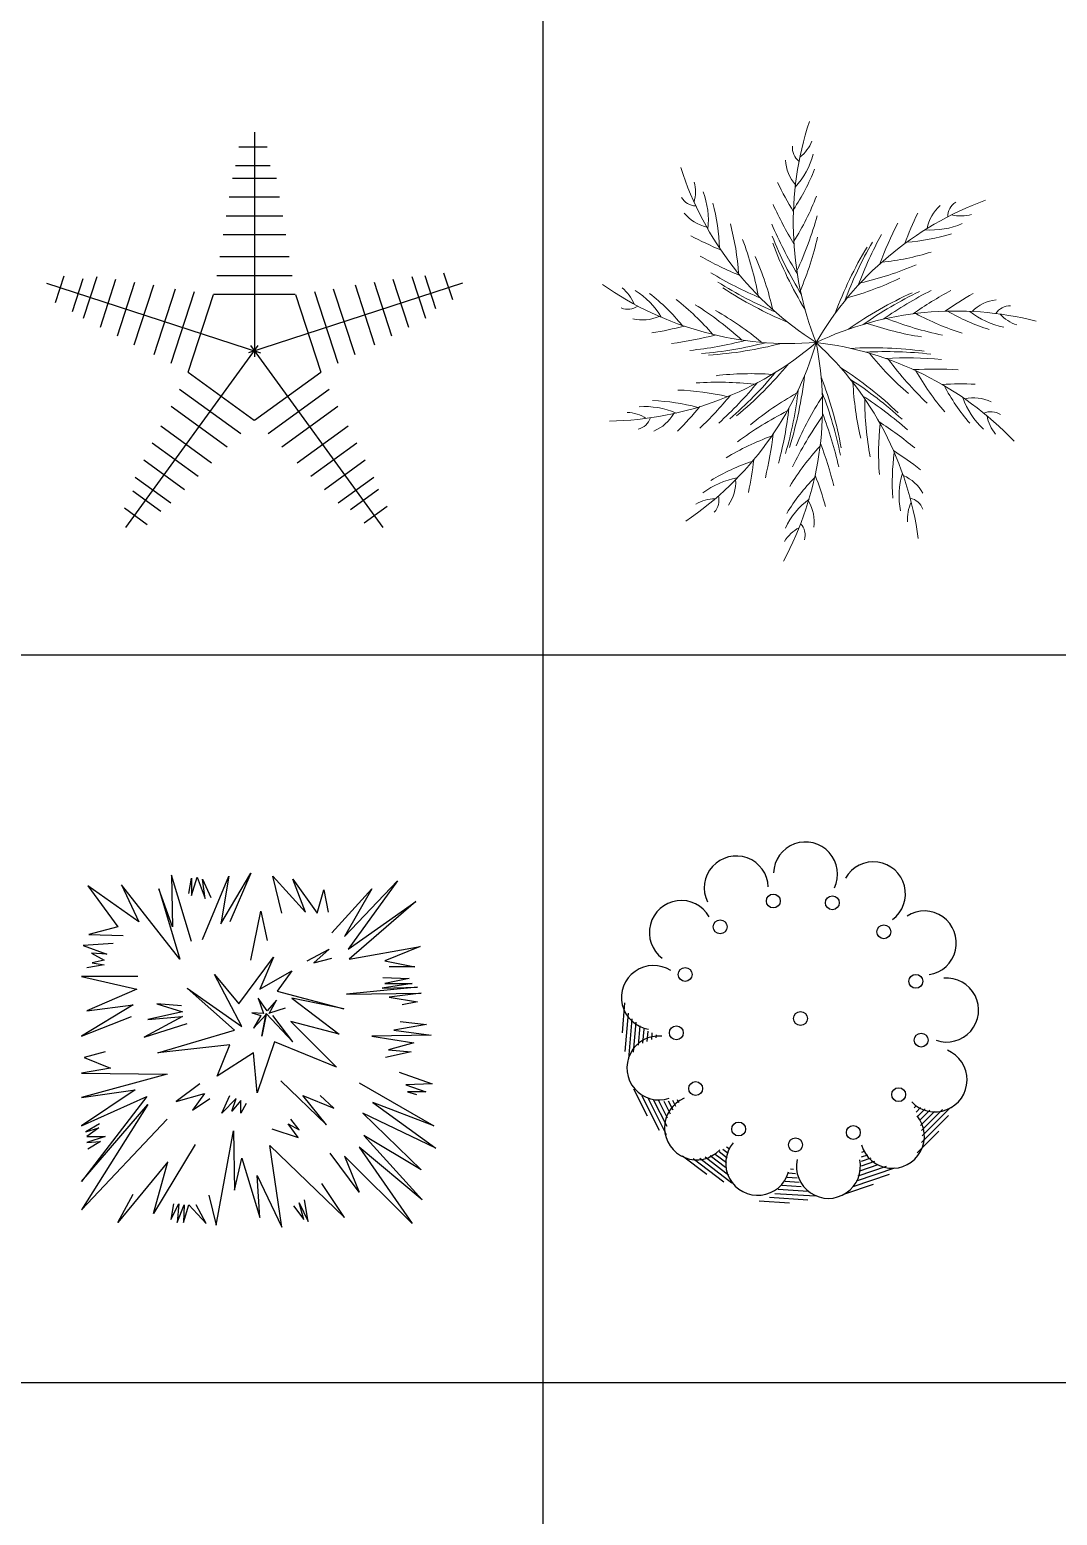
# Model space of a CAD drawing. Header units: inches. Extents: x 7658 to 73799, y 48 to 40262.
# Drawn here: x 23984 to 28071, y 19400 to 25311 of the extents above; entities that cross this region are included whole.
import ezdxf

# ---------------------------------------------------------------- set-up
doc = ezdxf.new("R2010")
doc.units = ezdxf.units.IN
doc.layers.add('www.cad-blocks.net', color=7, linetype='Continuous')
doc.styles.get("Standard").update_dxf_attribs({"font": 'arial.ttf'})

# ---------------------------------------------------------------- blocks, each defined once
blk = doc.blocks.new('A$C516926BB')
for p, q in [((14.6381, 38.5194), (14.6381, 0)), ((0, 22.1292), (62.4121, 22.1292)), ((0, 19.2339), (62.4121, 19.2339))]:
    blk.add_line(p, q)
blk = doc.blocks.new('A$C598A5E8B')
at = {"color": 0}
for p, q in [((0.8276, 1.5741), (0.8276, 0.679)), ((0.765, 1.5153), (0.8776, 1.5153)), ((0.7525, 1.4404), (0.8901, 1.4404)), ((0.74, 1.3905), (0.9151, 1.3905)), ((0.7275, 1.3156), (0.9276, 1.3156)), ((0.715, 1.2407), (0.9401, 1.2407)), ((0.7025, 1.1658), (0.9526, 1.1658)), ((0.69, 1.0784), (0.9651, 1.0784)), ((1.5798, 1.0141), (1.6146, 0.9071)), ((0, 0.9729), (0.8513, 0.6962)), ((0.0366, 0.8952), (0.0714, 1.0022)), ((0.104, 0.8602), (0.1465, 0.991)), ((0.1476, 0.8329), (0.2017, 0.9993)), ((0.215, 0.7978), (0.2768, 0.9881)), ((0.2823, 0.7628), (0.3519, 0.9768)), ((0.3497, 0.7278), (0.427, 0.9656)), ((0.4289, 0.6889), (0.5139, 0.9505)), ((0.6775, 1.0035), (0.9776, 1.0035)), ((1.6551, 0.9729), (0.8038, 0.6962)), ((1.1412, 0.9505), (1.2262, 0.6889)), ((1.2281, 0.9656), (1.3054, 0.7278)), ((1.3032, 0.9768), (1.3728, 0.7628)), ((1.3783, 0.9881), (1.4401, 0.7978)), ((1.4534, 0.9993), (1.5075, 0.8329)), ((1.5048, 1.0029), (1.5473, 0.8721)), ((0.4963, 0.6538), (0.589, 0.9392)), ((0.5636, 0.6188), (0.6641, 0.928)), ((0.665, 0.9286), (0.9901, 0.9286)), ((0.991, 0.928), (1.0915, 0.6188)), ((1.0661, 0.9392), (1.1588, 0.6538)), ((0.3161, 0), (0.8422, 0.7242)), ((1.339, 0), (0.8129, 0.7242)), ((0.827, 0.4267), (0.564, 0.6177)), ((1.0911, 0.6177), (0.8281, 0.4267)), ((0.7729, 0.3734), (0.5301, 0.5498)), ((1.125, 0.5498), (0.8822, 0.3734)), ((0.7187, 0.3202), (0.4962, 0.4819)), ((1.1589, 0.4819), (0.9364, 0.3202)), ((0.6573, 0.2568), (0.4549, 0.4038)), ((1.2002, 0.4038), (0.9979, 0.2568)), ((0.6031, 0.2036), (0.421, 0.3359)), ((1.2341, 0.3359), (1.052, 0.2036)), ((0.549, 0.1504), (0.3871, 0.268)), ((1.268, 0.268), (1.1061, 0.1504)), ((0.4949, 0.0971), (0.3532, 0.2)), ((1.3019, 0.2), (1.1603, 0.0971)), ((0.4554, 0.0641), (0.3441, 0.1449)), ((1.3211, 0.1523), (1.2098, 0.0714)), ((0.4013, 0.0108), (0.3102, 0.077)), ((1.355, 0.0843), (1.264, 0.0182))]:
    blk.add_line(p, q, dxfattribs=at)
blk = doc.blocks.new('A$C2A4A40F9')
for p, q in [((0.3912, 1.0673), (0.1594, 1.3623)), ((0.1594, 1.3623), (0.2282, 1.2148)), ((0.3586, 1.4011), (0.3622, 1.1954)), ((0.4383, 1.1372), (0.3586, 1.4011)), ((0.4274, 1.3274), (0.4383, 1.3895)), ((0.4383, 1.3196), (0.46, 1.3934)), ((0.4383, 1.3895), (0.4383, 1.3196)), ((0.46, 1.3934), (0.4926, 1.308)), ((0.4818, 1.1449), (0.5868, 1.3972)), ((0.4926, 1.308), (0.4818, 1.3856)), ((0.4818, 1.3856), (0.5144, 1.3119)), ((0.5542, 1.207), (0.6738, 1.4089)), ((0.5868, 1.3972), (0.5542, 1.207)), ((0.6738, 1.4089), (0.5905, 1.2148)), ((0.7969, 1.2498), (0.7607, 1.3972)), ((0.7607, 1.3972), (0.8911, 1.2536)), ((0.8911, 1.2536), (0.8404, 1.3856)), ((0.8404, 1.3856), (0.9382, 1.2498)), ((1.0469, 1.1566), (1.257, 1.3778)), ((1.257, 1.3778), (1.0614, 1.1061)), ((0.2282, 1.2148), (0.0254, 1.3585)), ((0.0254, 1.3585), (0.1448, 1.1954)), ((0.3622, 1.1954), (0.3079, 1.3468)), ((0.3079, 1.3468), (0.3912, 1.0673)), ((0.9382, 1.2498), (0.9636, 1.3429)), ((0.9636, 1.3429), (0.9816, 1.2536)), ((0.9962, 1.1721), (1.1556, 1.3468)), ((1.1556, 1.3468), (1.0469, 1.1566)), ((0.6738, 1.0634), (0.7136, 1.2575)), ((0.7136, 1.2575), (0.7389, 1.1411)), ((1.0614, 1.1061), (1.3294, 1.2963)), ((1.3294, 1.2963), (1.065, 1.0673)), ((0.1448, 1.1954), (0.0289, 1.1644)), ((0.1268, 1.1294), (0.0072, 1.1217)), ((0.0289, 1.1644), (0.1666, 1.1604)), ((0.0072, 1.1217), (0.1014, 1.0868)), ((0.1014, 1.0868), (0.0398, 1.0906)), ((0.0398, 1.0906), (0.0905, 1.0634)), ((0.6266, 0.8888), (0.7643, 1.0751)), ((0.7643, 1.0751), (0.71, 0.947)), ((0.8983, 1.0596), (0.9853, 1.1061)), ((0.9853, 1.1061), (0.9237, 1.0518)), ((0.9237, 1.0518), (0.9962, 1.0712)), ((1.065, 1.0673), (1.3475, 1.1178)), ((1.3475, 1.1178), (1.2063, 1.0596)), ((0.0905, 1.044), (0.0217, 1.0324)), ((0.0905, 1.0634), (0.0434, 1.0518)), ((0.0434, 1.0518), (0.0905, 1.044)), ((0.6375, 0.7995), (0.5289, 1.0053)), ((0.5289, 1.0053), (0.6266, 0.8888)), ((0.71, 0.947), (0.8368, 1.0208)), ((0.8368, 1.0208), (0.7788, 0.9393)), ((1.2063, 1.0596), (1.3258, 1.0363)), ((1.3258, 1.0363), (1.2244, 1.0363)), ((0.2246, 0.9974), (0, 0.9974)), ((0, 0.9974), (0.2209, 0.947)), ((0.2209, 0.947), (0.0217, 0.8617)), ((0.4202, 0.9509), (0.6375, 0.7995)), ((0.6086, 0.784), (0.4202, 0.9509)), ((1.3366, 0.9548), (1.0541, 0.9276)), ((1.3149, 0.9703), (1.1954, 0.9509)), ((1.1954, 0.9509), (1.3366, 0.9548)), ((1.199, 0.9936), (1.304, 0.9897)), ((1.304, 0.9897), (1.2063, 0.9703)), ((1.2063, 0.9703), (1.3149, 0.9703)), ((0.3984, 0.881), (0.3006, 0.8888)), ((0.3006, 0.8888), (0.4021, 0.8577)), ((0.7389, 0.8617), (0.7027, 0.9121)), ((0.7027, 0.9121), (0.7245, 0.85)), ((0.7752, 0.9043), (0.7389, 0.8617)), ((0.7462, 0.85), (0.7752, 0.9043)), ((0.7788, 0.9393), (1.0432, 0.8694)), ((1.0432, 0.8694), (0.8368, 0.9121)), ((0.8368, 0.9121), (1.0251, 0.7685)), ((1.0541, 0.9276), (1.3512, 0.9315)), ((1.3512, 0.9315), (1.2244, 0.916)), ((1.2244, 0.916), (1.3366, 0.8966)), ((1.3366, 0.8966), (1.2751, 0.8849)), ((0.2064, 0.8849), (0, 0.7607)), ((0, 0.7607), (0.1992, 0.8383)), ((0.0217, 0.8617), (0.2064, 0.8849)), ((0.4021, 0.8383), (0.2499, 0.7568)), ((0.4021, 0.8577), (0.2644, 0.8267)), ((0.2644, 0.8267), (0.4021, 0.8383)), ((0.7245, 0.85), (0.6773, 0.8538)), ((0.6773, 0.8538), (0.7136, 0.8422)), ((0.6847, 0.7917), (0.7354, 0.8461)), ((0.7136, 0.8422), (0.6847, 0.7917)), ((0.7172, 0.7607), (0.7354, 0.85)), ((0.7354, 0.8461), (0.7172, 0.7607)), ((0.7354, 0.85), (0.8404, 0.7374)), ((0.7498, 0.8538), (0.8114, 0.8732)), ((0.8404, 0.7374), (0.7607, 0.8422)), ((0.2499, 0.7568), (0.4202, 0.8112)), ((0.3043, 0.6947), (0.6086, 0.784)), ((1.0251, 0.7685), (0.8331, 0.8189)), ((0.8331, 0.8189), (1.0143, 0.6365)), ((1.3729, 0.8073), (1.2425, 0.784)), ((1.2425, 0.784), (1.391, 0.7646)), ((1.2679, 0.8189), (1.3729, 0.8073)), ((0.5905, 0.7258), (0.3043, 0.6947)), ((0.5397, 0.6016), (0.5905, 0.7258)), ((0.768, 0.7374), (0.6991, 0.5356)), ((1.0143, 0.6365), (0.768, 0.7374)), ((1.391, 0.7646), (1.1556, 0.7607)), ((1.1556, 0.7607), (1.3222, 0.7336)), ((1.3222, 0.7336), (1.2207, 0.7064)), ((0.0941, 0.6986), (0.0108, 0.6753)), ((0.0108, 0.6753), (0.1159, 0.6326)), ((0.6847, 0.6947), (0.5397, 0.6016)), ((0.6991, 0.5356), (0.6847, 0.6947)), ((1.3113, 0.6986), (1.2098, 0.6753)), ((1.2207, 0.7064), (1.3113, 0.6986)), ((0.1159, 0.6326), (0, 0.6132)), ((0, 0.6132), (0.3405, 0.6093)), ((0.3405, 0.6093), (0, 0.5162)), ((1.2642, 0.6171), (1.3947, 0.5706)), ((0.2137, 0.5472), (0, 0.4036)), ((0, 0.5162), (0.2137, 0.5472)), ((0.4709, 0.5706), (0.3767, 0.5006)), ((0.7933, 0.5821), (0.9744, 0.4075)), ((1.1048, 0.5744), (1.4019, 0.4036)), ((1.3947, 0.5706), (1.2896, 0.5666)), ((1.2896, 0.5666), (1.3693, 0.5395)), ((1.3693, 0.5395), (1.2968, 0.5395)), ((1.2968, 0.5395), (1.3331, 0.5278)), ((0.2608, 0.52), (0, 0.1824)), ((0, 0.4036), (0.2608, 0.52)), ((0, 0.1824), (0.2644, 0.489)), ((0.2644, 0.489), (0, 0.0698)), ((0.3767, 0.5006), (0.489, 0.5317)), ((0.489, 0.5317), (0.4419, 0.4657)), ((0.4419, 0.4657), (0.5107, 0.5123)), ((0.5579, 0.4541), (0.5905, 0.524)), ((0.6158, 0.5123), (0.5579, 0.4541)), ((0.5977, 0.4619), (0.6158, 0.5123)), ((0.6339, 0.5045), (0.5977, 0.4619)), ((0.6339, 0.4541), (0.6339, 0.5045)), ((0.6556, 0.4929), (0.6339, 0.4541)), ((0.9744, 0.4075), (0.8802, 0.524)), ((0.8802, 0.524), (1.0034, 0.4735)), ((1.0034, 0.4735), (0.949, 0.524)), ((1.1591, 0.4968), (1.4091, 0.3144)), ((1.4019, 0.4036), (1.1591, 0.4968)), ((0, 0.0698), (0.3405, 0.4308)), ((0.8657, 0.3881), (0.8331, 0.4308)), ((1.1193, 0.4541), (1.3512, 0.2289)), ((1.4091, 0.3144), (1.1193, 0.4541)), ((0.0724, 0.4114), (0.018, 0.3804)), ((0.018, 0.3804), (0.0688, 0.3959)), ((0.0688, 0.3959), (0.0217, 0.3609)), ((0.0217, 0.3609), (0.0941, 0.3609)), ((0.0941, 0.3609), (0.0217, 0.3376)), ((0.5361, 0.0078), (0.6049, 0.3842)), ((0.6049, 0.3842), (0.6086, 0.1474)), ((0.7571, 0.392), (0.8622, 0.357)), ((0.8622, 0.357), (0.8222, 0.4114)), ((0.8222, 0.4114), (0.8657, 0.3881)), ((1.3512, 0.2289), (1.123, 0.3648)), ((1.123, 0.3648), (1.3548, 0.1087)), ((0.0217, 0.3376), (0.0761, 0.3415)), ((0.0761, 0.3415), (0.0254, 0.3104)), ((0.4528, 0.3299), (0.2862, 0.0543)), ((0.7969, 0), (0.7498, 0.326)), ((0.7498, 0.326), (1.0469, 0.0388)), ((1.3548, 0.1087), (1.1048, 0.3183)), ((1.1048, 0.3183), (1.3149, 0.0155)), ((0.3441, 0.26), (0.1448, 0.0194)), ((0.2862, 0.0543), (0.3441, 0.26)), ((0.6086, 0.1474), (0.6375, 0.2755)), ((0.6375, 0.2755), (0.71, 0.0388)), ((1.1048, 0.1397), (0.9889, 0.2949)), ((1.0469, 0.2833), (1.1048, 0.1397)), ((1.3149, 0.0155), (1.0469, 0.2833)), ((0.71, 0.0388), (0.6991, 0.2057)), ((0.6991, 0.2057), (0.7969, 0)), ((0.1448, 0.0194), (0.2064, 0.1319)), ((0.5071, 0.1281), (0.5361, 0.0078)), ((1.0469, 0.0388), (0.9563, 0.1746)), ((0.3658, 0.0931), (0.355, 0.031)), ((0.355, 0.031), (0.3876, 0.0931)), ((0.3876, 0.0931), (0.3804, 0.0194)), ((0.3804, 0.0194), (0.4093, 0.0893)), ((0.4093, 0.0893), (0.4057, 0.0194)), ((0.4057, 0.0194), (0.4274, 0.0893)), ((0.4274, 0.0893), (0.4963, 0.0155)), ((0.4963, 0.0155), (0.4564, 0.0893)), ((0.844, 0.0853), (0.8839, 0.031)), ((0.8839, 0.031), (0.8657, 0.097)), ((0.8657, 0.097), (0.902, 0.0233)), ((0.902, 0.0233), (0.8875, 0.1087))]:
    blk.add_line(p, q)
at = {"width": 0.8, "flags": 9}
for tag in ['XSIZE', 'YSIZE']:
    blk.add_attdef(tag, (0.6671, 0.659), '', height=0.000207, dxfattribs=at)
blk = doc.blocks.new('A$C5FF452DF')
for p, q in [((0.0124, 0.7962), (0.0022, 0.6756)), ((0.0258, 0.7543), (0.013, 0.6025)), ((0.0409, 0.7325), (0.0275, 0.5729)), ((0.0566, 0.7185), (0.0467, 0.5999)), ((0.0724, 0.7045), (0.0659, 0.6273)), ((0.0881, 0.6905), (0.0835, 0.6347)), ((0.1044, 0.683), (0.101, 0.6421)), ((0.1208, 0.6756), (0.1186, 0.6495)), ((0.1371, 0.6681), (0.136, 0.656)), ((0.0478, 0.4539), (0.1024, 0.346)), ((0.0812, 0.4253), (0.15, 0.2894)), ((0.1054, 0.4147), (0.1778, 0.2718)), ((0.1262, 0.411), (0.18, 0.3048)), ((0.147, 0.4074), (0.182, 0.3383)), ((0.1677, 0.4037), (0.193, 0.3538)), ((0.1855, 0.4059), (0.2041, 0.3693)), ((0.2033, 0.4082), (0.2151, 0.3849)), ((0.2211, 0.4104), (0.2266, 0.3995)), ((1.1633, 0.3774), (1.172, 0.386)), ((1.171, 0.3611), (1.1895, 0.3796)), ((1.1786, 0.3449), (1.2076, 0.3739)), ((1.1863, 0.3287), (1.2258, 0.3683)), ((1.1893, 0.3078), (1.244, 0.3626)), ((1.1922, 0.287), (1.2764, 0.3711)), ((1.1952, 0.2661), (1.3085, 0.3793)), ((1.1927, 0.2397), (1.3004, 0.3474)), ((1.1759, 0.1991), (1.2615, 0.2846)), ((0.2429, 0.1872), (0.3389, 0.1136)), ((0.3322, 0.1826), (0.4267, 0.1102)), ((0.3525, 0.1883), (0.414, 0.1412)), ((0.3728, 0.194), (0.4172, 0.16)), ((0.3878, 0.2037), (0.4204, 0.1787)), ((0.4029, 0.2134), (0.4236, 0.1975)), ((0.418, 0.2231), (0.4276, 0.2157)), ((0.9545, 0.165), (0.9933, 0.1783)), ((0.9548, 0.1829), (0.9795, 0.1914)), ((0.955, 0.2009), (0.9665, 0.2048)), ((0.2854, 0.1759), (0.4064, 0.0833)), ((0.3119, 0.1769), (0.4391, 0.0795)), ((0.6652, 0.1185), (0.6912, 0.1168)), ((0.6723, 0.1349), (0.6845, 0.1341)), ((0.9347, 0.0869), (1.0863, 0.1388)), ((0.9412, 0.107), (1.0539, 0.1456)), ((0.9477, 0.127), (1.021, 0.1521)), ((0.9542, 0.1471), (1.0072, 0.1652)), ((0.6372, 0.0696), (0.7145, 0.0646)), ((0.6509, 0.0856), (0.7068, 0.082)), ((0.6581, 0.102), (0.699, 0.0994)), ((0.8879, 0.0352), (1.0023, 0.0744)), ((0.9208, 0.0643), (1.065, 0.1137)), ((0.5467, 0.0078), (0.6674, 0)), ((0.5883, 0.022), (0.7404, 0.0122)), ((0.6098, 0.0375), (0.7696, 0.0272)), ((0.6235, 0.0535), (0.7423, 0.0459))]:
    blk.add_line(p, q)
for centre, major_axis, start_param, end_param in [((0.7319, 1.3081), (0.09, 0.09), 5.045191, 8.607446), ((0.4562, 1.2526), (0.09, 0.09), 5.528512, 9.090768), ((1.0019, 1.2291), (-0.09, 0.09), 2.991072, 6.553328), ((0.2378, 1.0753), (0.09, 0.09), 6.011834, 9.574089), ((0.6035, 1.2007), (-0.0195, 0.0195), 3.926991, 10.210176), ((0.8383, 1.1937), (0.0195, 0.0195), 5.497787, 11.780972), ((0.3923, 1.0978), (-0.0195, 0.0195), 3.926991, 10.210176), ((1.2042, 1.0337), (0.09, 0.09), 4.078547, 7.640802), ((1.0429, 1.0784), (0.0195, 0.0195), 5.497787, 11.780972), ((0.1269, 0.8168), (0.09, 0.09), 0.211971, 3.774226), ((0.2532, 0.9086), (0.0195, 0.0195), 5.497787, 11.780972), ((1.1705, 0.8812), (-0.0195, 0.0195), 3.926991, 10.210176), ((1.2926, 0.7667), (-0.09, 0.09), 2.024428, 5.586684), ((0.7116, 0.7333), (-0.0195, 0.0195), 3.926991, 10.210176), ((0.1487, 0.5364), (0.09, 0.09), 0.695293, 4.257548), ((0.218, 0.6764), (0.0195, 0.0195), 5.497787, 11.780972), ((1.1918, 0.6473), (-0.0195, 0.0195), 3.926991, 10.210176), ((1.2467, 0.4891), (-0.09, 0.09), 1.541106, 5.103362), ((0.2947, 0.4544), (-0.0195, 0.0195), 3.926991, 10.210176), ((0.2984, 0.2983), (-0.09, 0.09), -0.392181, 3.170074), ((1.102, 0.4303), (0.0195, 0.0195), 5.497787, 11.780972), ((0.4658, 0.2934), (0.0195, 0.0195), 5.497787, 11.780972), ((0.9217, 0.2798), (0.0195, 0.0195), 5.497787, 11.780972), ((1.0771, 0.2647), (-0.09, 0.09), 1.057784, 4.62004), ((0.5416, 0.157), (0.09, 0.09), 1.661937, 5.224192), ((0.692, 0.2305), (-0.0195, 0.0195), 3.926991, 10.210176), ((0.8226, 0.1449), (0.09, 0.09), 2.145259, 5.707514)]:
    blk.add_ellipse(centre, major_axis=major_axis, ratio=1, start_param=start_param, end_param=end_param)
blk = doc.blocks.new('A$C14280880')
at = {"color": 0, "lineweight": 0}
for centre, major_axis, start_param, end_param in [((2.0525, 1.3462), (1.2944, 0), 2.825175, 3.518473), ((0.6886, 1.7279), (0.1091, 0.1091), 4.597758, 5.11995), ((0.8215, 1.6439), (-0.0473, 0.0473), 0.676824, 1.711113), ((0.5353, 1.6997), (0.2213, 0.2213), 4.754959, 5.236209), ((1.5426, 1.9627), (1.2944, 0), 3.453492, 4.146789), ((0.8862, 1.6029), (0.1127, 0.1127), 2.406442, 3.081109), ((0.0839, 1.8538), (-0.5755, 0.5755), 3.334498, 3.557537), ((0.2149, 1.4698), (0.1091, 0.1091), 5.226076, 5.748268), ((2.0662, 2.1801), (1.0801, 1.0801), 2.813266, 2.899665), ((0.3718, 1.48), (0.0473, 0.0473), 2.875939, 3.910228), ((0.1074, 1.3569), (0.2213, 0.2213), 5.383277, 5.864527), ((-0.3483, 1.2163), (-0.5755, 0.5755), 3.962816, 4.185855), ((-0.0794, 1.8066), (0.7035, 0.7035), 4.931478, 5.133205), ((1.9687, 0.2206), (1.2944, 0), 1.922873, 2.61617), ((1.4394, 1.3711), (0.0473, 0.0473), 1.345318, 2.379607), ((0.4482, 1.4849), (-0.1127, 0.1127), 1.463964, 2.138631), ((2.0672, 2.0536), (1.0801, 1.0801), 2.784974, 2.900923), ((-0.4397, 1.7289), (-0.948, 0.948), 3.484994, 3.658745), ((2.6316, 0.7266), (-1.0801, 1.0801), 0.340169, 0.426566), ((1.4473, 1.2949), (-0.1127, 0.1127), -0.066657, 0.608011), ((1.4229, 1.5274), (0.1091, 0.1091), 3.695455, 4.217648), ((-0.4527, 1.082), (-0.7035, 0.7035), 3.989, 4.190727), ((2.0793, 1.9362), (1.0801, 1.0801), 2.756717, 2.902616), ((2.533, 0.6475), (1.0801, 1.0801), 1.88267, 1.998621), ((1.1469, 2.08), (-0.5755, 0.5755), 2.432195, 2.655235), ((1.3058, 1.6303), (0.2213, 0.2213), 3.852656, 4.333907), ((1.0636, 2.6454), (-1.0801, 1.0801), 1.870788, 1.957187), ((-0.6985, 0.8074), (-0.948, 0.948), 4.113313, 4.287064), ((2.0935, 1.8578), (-1.0801, 1.0801), 1.163828, 1.333464), ((2.1072, 1.7998), (-1.0801, 1.0801), 1.143516, 1.335144), ((-0.3465, 1.5571), (-0.87, 0.87), 3.526171, 3.707548), ((2.3586, 0.4588), (-1.0801, 1.0801), 0.241214, 0.432842), ((2.3956, 0.5055), (-1.0801, 1.0801), 0.261528, 0.431162), ((2.4483, 0.5653), (1.0801, 1.0801), 1.854413, 2.000314), ((1.1388, 2.5437), (1.0801, 1.0801), 3.413293, 3.529242), ((-0.5221, 0.7232), (-0.87, 0.87), 4.15449, 4.335866), ((1.0086, 2.1789), (-0.7035, 0.7035), 2.458381, 2.660106), ((1.2175, 2.4558), (-1.0801, 1.0801), 1.814239, 1.960138), ((0.6473, 2.2339), (0.87, 0.87), 4.194665, 4.376042), ((0.7244, 2.4135), (-0.948, 0.948), 2.582694, 2.756443), ((0.743, 2.16), (-1.2944, 0), 0.959374, 1.652673), ((-0.0187, 0.966), (-0.1091, 0.1091), 4.302754, 4.824946), ((-0.0363, 0.8111), (-0.2213, 0.2213), 4.459955, 4.941205), ((-0.3149, 0.424), (-0.5755, 0.5755), 4.61029, 4.83333), ((1.2751, 2.4007), (-1.0801, 1.0801), 1.792147, 1.961782), ((1.3202, 2.3618), (1.0801, 1.0801), 3.34263, 3.534259), ((1.8603, -0.324), (1.0801, 1.0801), 1.209866, 1.401495), ((1.9172, -0.3064), (-1.0801, 1.0801), -0.340617, -0.170982), ((1.9945, -0.2871), (1.0801, 1.0801), 1.25227, 1.398171), ((2.1108, -0.2673), (-1.0801, 1.0801), -0.29027, -0.174319), ((2.2369, -0.2579), (1.0801, 1.0801), 1.30882, 1.395219), ((0.1003, 1.0688), (-0.0473, 0.0473), 1.952617, 2.986906), ((-0.3172, 0.254), (0.7035, 0.7035), 6.207272, 6.408997), ((-0.3477, -0.1133), (0.948, 0.948), 0.0484, 0.222149), ((1.404, -0.2995), (-1.2944, 0), 4.462322, 5.15562), ((1.5828, 0.8812), (0.1127, 0.1127), 0.901996, 1.576663), ((1.6194, 0.9485), (-0.0473, 0.0473), -0.827622, 0.206667), ((0.1584, 1.1187), (0.1127, 0.1127), 3.682235, 4.356902), ((-0.1562, -0.0741), (-0.87, 0.87), -1.481223, -1.299845), ((1.4553, 2.1082), (0.87, 0.87), 3.592521, 3.773898), ((1.6206, 2.2126), (-0.948, 0.948), 1.980548, 2.154299), ((1.722, 1.8582), (-0.7035, 0.7035), 1.856235, 2.057962), ((1.7799, 1.6984), (0.5755, 0.5755), 3.400848, 3.623887), ((1.6561, 1.2378), (-0.2213, 0.2213), 1.679716, 2.160966), ((1.6944, 1.0867), (0.1091, 0.1091), 3.093312, 3.615504), ((-0.0508, 2.4155), (-1.0801, 1.0801), 2.518262, 2.604662), ((0.0705, 2.3797), (1.0801, 1.0801), 4.060767, 4.176717), ((0.005, 1.8513), (1.2944, 0), -1.5539, -0.860601), ((-0.3938, 1.2319), (1.2944, 0), -0.976794, -0.283497), ((0.1863, 2.3571), (1.0801, 1.0801), 4.03251, 4.178409), ((0.2655, 2.3479), (-1.0801, 1.0801), 2.439623, 2.609257), ((0.3249, 2.3442), (1.0801, 1.0801), 3.990103, 4.181733), ((-0.4202, 0.615), (-1.2944, 0), 2.646476, 3.339775), ((-0.028, -0.0823), (1.2944, 0), 0.1332, 0.826499), ((0.6991, -0.4158), (-1.2944, 0), 3.903112, 4.596411), ((1.0728, -0.6787), (-1.0801, 1.0801), -0.92014, -0.72851), ((1.1304, -0.694), (1.0801, 1.0801), 0.670972, 0.840606), ((-0.4416, 1.7546), (1.0801, 1.0801), 4.618422, 4.810052), ((0.1199, -0.5145), (-1.0801, 1.0801), -1.548459, -1.356829), ((2.0199, 1.5979), (-0.87, 0.87), 1.462515, 1.643893), ((1.2062, -0.7186), (1.0801, 1.0801), 0.693063, 0.838962), ((2.2154, 1.5986), (0.948, 0.948), 2.992136, 3.165887), ((0.4587, -0.6288), (-0.948, 0.948), -0.894078, -0.720329), ((0.5906, -0.4846), (-0.87, 0.87), -0.852904, -0.671526), ((-0.5613, 1.6837), (-1.0801, 1.0801), 3.090033, 3.235932), ((-0.4918, 1.7227), (-1.0801, 1.0801), 3.067942, 3.237576), ((-0.7153, 0.9073), (1.0801, 1.0801), 5.19553, 5.387158), ((-0.5546, 0.1784), (1.0801, 1.0801), 5.677204, 5.868835), ((0.1574, -0.5608), (1.0801, 1.0801), 0.042654, 0.212288), ((2.2242, 0.7705), (-0.87, 0.87), 0.834197, 1.015575), ((1.3153, -0.7635), (1.0801, 1.0801), 0.72132, 0.83727), ((2.1133, 1.2445), (0.7035, 0.7035), 2.867825, 3.06955), ((0.2675, -0.3138), (0.7035, 0.7035), 0.552406, 0.754131), ((-0.6683, 1.6339), (-1.0801, 1.0801), 3.11829, 3.234239), ((1.3714, -0.4061), (-0.87, 0.87), -0.275796, -0.09442), ((-0.74, 0.8531), (1.0801, 1.0801), 5.215843, 5.385478), ((1.9031, -0.0189), (-0.87, 0.87), 0.205878, 0.387257), ((-0.5514, 0.1189), (1.0801, 1.0801), 5.697521, 5.867154), ((0.2043, -0.6252), (-1.0801, 1.0801), -1.506052, -1.360153), ((1.4272, -0.8225), (-1.0801, 1.0801), -0.821185, -0.734785), ((2.0777, 1.0783), (0.5755, 0.5755), 2.84164, 3.064679), ((1.7284, 0.7535), (-0.2213, 0.2213), 1.120508, 1.601758), ((1.4771, 0.4901), (0.1127, 0.1127), 0.342787, 1.017455), ((0.0905, 0.4377), (0.1091, 0.1091), 0.218684, 0.740876), ((0.1673, 0.302), (-0.2213, 0.2213), -1.194912, -0.713661), ((0.1694, -0.1749), (-0.5755, 0.5755), -1.044576, -0.821537), ((-0.7875, 1.5915), (1.0801, 1.0801), 4.717377, 4.803776), ((1.3396, -0.599), (0.948, 0.948), 1.253823, 1.427574), ((-0.7769, 0.7824), (-1.0801, 1.0801), 3.667139, 3.813038), ((2.3827, 0.6563), (-0.948, 0.948), 0.793022, 0.966773), ((1.5438, 0.5277), (0.0473, 0.0473), 0.183964, 1.218255), ((0.1264, 0.5908), (0.0473, 0.0473), 4.151732, 5.186021), ((0.144, 0.6653), (0.1127, 0.1127), 4.310553, 4.985221), ((1.9642, -0.2045), (-0.948, 0.948), 0.164703, 0.338454), ((-0.5514, 0.0392), (1.0801, 1.0801), 5.719611, 5.86551), ((2.092, 0.4297), (0.7035, 0.7035), 2.239507, 2.441232), ((0.2661, -0.7257), (-1.0801, 1.0801), -1.477795, -1.361845), ((1.6806, 0.6051), (0.1091, 0.1091), 2.534104, 3.056296), ((1.0074, -0.4393), (0.7035, 0.7035), 1.12951, 1.331237), ((-0.8394, 0.6823), (-1.0801, 1.0801), 3.695396, 3.811345), ((1.5959, -0.2169), (-0.7035, 0.7035), 0.040392, 0.242117), ((-0.5604, -0.0785), (-1.0801, 1.0801), 4.177072, 4.293021), ((1.9655, 0.3162), (0.5755, 0.5755), 2.213322, 2.436361), ((0.322, -0.8392), (-1.0801, 1.0801), -1.449503, -1.363104), ((0.8495, -0.3764), (-0.5755, 0.5755), -0.467471, -0.244431), ((-0.9162, 0.5819), (-1.0801, 1.0801), 3.723687, 3.810086), ((0.5875, 0.0221), (-0.2213, 0.2213), -0.617805, -0.136555), ((0.3697, 0.3138), (0.1127, 0.1127), 4.88766, 5.562327), ((1.4268, -0.2344), (-0.5755, 0.5755), 0.014207, 0.237246), ((-0.5819, -0.2031), (1.0801, 1.0801), 5.77616, 5.862559), ((1.492, 0.2588), (-0.2213, 0.2213), 0.49219, 0.97344), ((1.1339, 0.1934), (0.1127, 0.1127), 5.997654, 6.672322), ((0.4491, 0.0939), (-0.1091, 0.1091), -0.775006, -0.252814), ((0.3957, 0.2418), (-0.0473, 0.0473), 3.15804, 4.192331), ((1.01, -0.0025), (0.2213, 0.2213), 1.434668, 1.915918), ((0.6819, 0.1551), (-0.1127, 0.1127), 3.79854, 4.473207), ((1.21, 0.1846), (-0.0473, 0.0473), 4.268035, 5.302326), ((1.3661, 0.1668), (0.1091, 0.1091), 1.905785, 2.427977), ((0.8541, -0.003), (-0.1091, 0.1091), -0.29333, 0.228863), ((0.7382, 0.1033), (0.0473, 0.0473), 5.210513, 6.244803)]:
    blk.add_ellipse(centre, major_axis=major_axis, ratio=1, start_param=start_param, end_param=end_param, dxfattribs=at)

msp = doc.modelspace()

# ---------------------------------------------------------------- block references
at = {"xscale": 1000, "yscale": 1000, "zscale": 1000}
for name, p in [('A$C14280880', (26262.7, 23196.9)), ('A$C598A5E8B', (24050.5, 23330)), ('A$C5FF452DF', (26337.8, 20643.8)), ('A$C2A4A40F9', (24189.9, 20546.3))]:
    msp.add_blockref(name, p, dxfattribs=at)
at = {"layer": 'www.cad-blocks.net', "color": 155, "true_color": 0x546d8e, "xscale": 1000, "yscale": 1000, "zscale": 1000}
msp.add_blockref('A$C516926BB', (11386.7, 694.4), dxfattribs=at)

doc.saveas('drawing.dxf')
